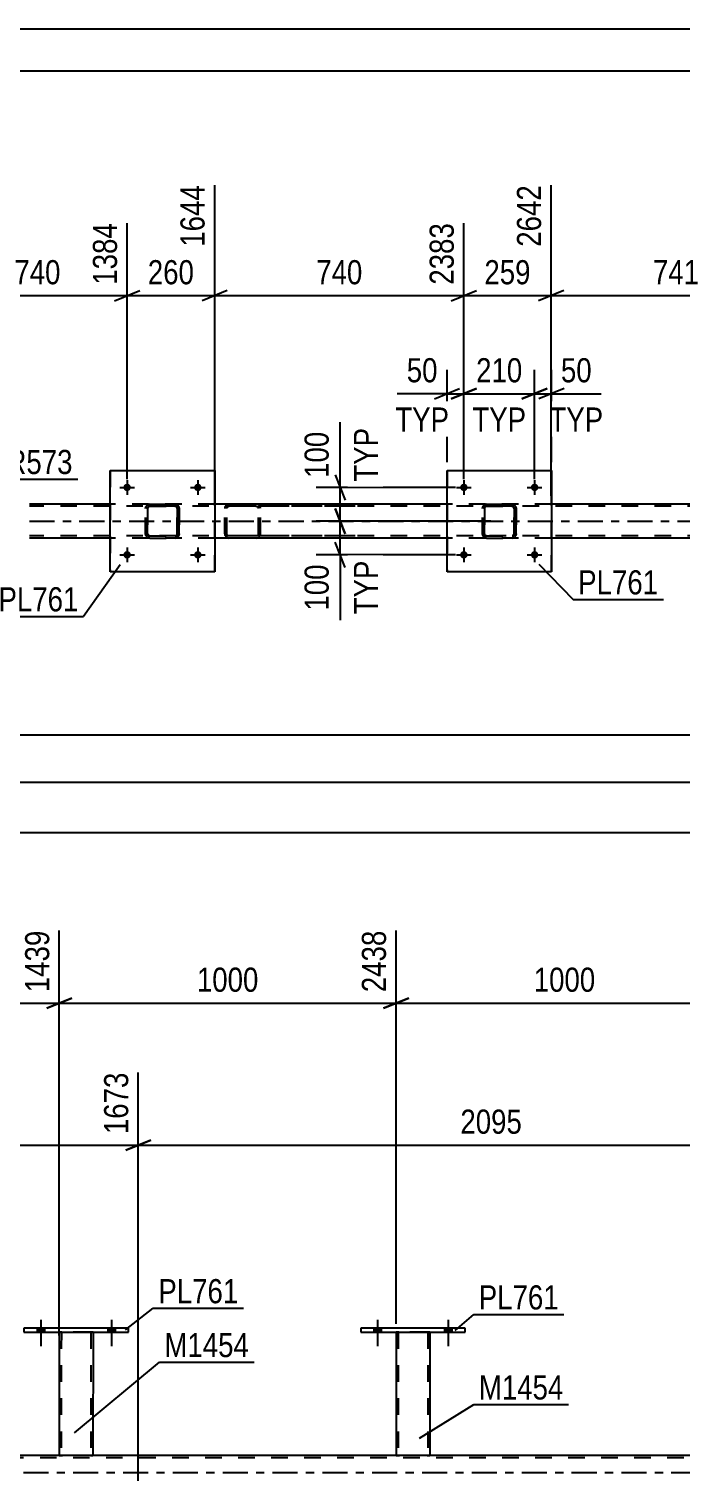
# Model space of a CAD drawing. Header units: millimetres. Extents: x 0 to 841, y 0 to 594.
# Drawn here: x 99.4 to 176.8, y 421.8 to 594 of the extents above; entities that cross this region are included whole.
import ezdxf

# ---------------------------------------------------------------- set-up
doc = ezdxf.new("R2010")
doc.units = ezdxf.units.MM
doc.linetypes.add('DXK_LINE_DOT2', pattern=[3.9198, 1.9599, -1.9599])
doc.linetypes.add('DXK_LINE_DOT3', pattern=[5.9187, 2.979, -0.9799, 0.9799, -0.9799])
doc.styles.add('Arial Narrow', font='ARIALN.TTF', dxfattribs={"height": 0.2})

# ---------------------------------------------------------------- blocks, each defined once
blk = doc.blocks.new('Unknown-122570569-1133')
at = {"color": 5, "linetype": 'Continuous'}
for p, q in [((841, 594), (0, 594)), ((836, 589), (5, 589))]:
    blk.add_line(p, q, dxfattribs=at)
blk = doc.blocks.new('Part-122570569-3961 - 3910')
at = {"color": 2, "linetype": 'Continuous'}
for p, q in [((149.06, 529.62), (149.06, 541.62)), ((149.06, 541.62), (149.06, 541.62)), ((149.06, 541.62), (161.46, 541.62)), ((161.46, 541.62), (161.46, 529.62)), ((149.06, 529.62), (149.06, 529.62)), ((161.46, 529.62), (149.06, 529.62))]:
    blk.add_line(p, q, dxfattribs=at)
at = {"color": 7, "linetype": 'DXK_LINE_DOT2'}
for p, q in [((149.06, 541.62), (149.06, 529.62)), ((149.06, 541.62), (149.06, 541.62)), ((161.46, 529.62), (161.46, 541.62)), ((149.06, 529.62), (149.06, 529.62))]:
    blk.add_line(p, q, dxfattribs=at)
blk = doc.blocks.new('Part-122570569-3962 - 3910')
at = {"color": 7, "linetype": 'DXK_LINE_DOT2'}
for p, q in [((153.56, 537.59), (153.74, 537.62)), ((153.74, 537.62), (153.56, 537.59)), ((153.74, 537.62), (156.78, 537.62)), ((153.74, 537.62), (153.74, 537.62)), ((153.74, 537.62), (156.78, 537.62)), ((156.78, 537.62), (156.78, 537.62)), ((156.78, 537.62), (156.96, 537.59)), ((156.97, 537.59), (156.78, 537.62)), ((153.26, 537.14), (153.3, 537.33)), ((153.3, 537.33), (153.26, 537.14)), ((153.26, 534.1), (153.26, 537.14)), ((153.26, 537.14), (153.26, 537.14)), ((153.26, 534.1), (153.26, 537.14)), ((153.5, 537.14), (153.52, 537.24)), ((153.52, 537.24), (153.5, 537.14)), ((153.5, 534.1), (153.5, 537.14)), ((153.5, 537.14), (153.5, 537.14)), ((153.5, 537.14), (153.5, 534.1)), ((153.52, 537.24), (153.57, 537.31)), ((153.57, 537.31), (153.52, 537.24)), ((153.57, 537.31), (153.65, 537.37)), ((153.65, 537.37), (153.57, 537.31)), ((153.65, 537.37), (153.74, 537.38)), ((153.74, 537.38), (153.65, 537.37)), ((153.74, 537.38), (156.78, 537.38)), ((153.74, 537.38), (153.74, 537.38)), ((156.78, 537.38), (153.74, 537.38)), ((156.78, 537.38), (156.78, 537.38)), ((156.78, 537.38), (156.88, 537.37)), ((156.87, 537.37), (156.78, 537.38)), ((156.87, 537.37), (156.88, 537.37)), ((156.95, 537.31), (156.87, 537.37)), ((156.88, 537.37), (156.95, 537.31)), ((156.95, 537.31), (157.01, 537.24)), ((157, 537.24), (156.95, 537.31)), ((157.02, 537.14), (157, 537.24)), ((157.01, 537.24), (157.02, 537.14)), ((157.02, 534.1), (157.02, 537.14)), ((157.02, 537.14), (157.02, 537.14)), ((157.02, 537.14), (157.02, 534.1)), ((157.22, 537.33), (157.26, 537.14)), ((157.26, 537.14), (157.23, 537.33)), ((157.26, 534.1), (157.26, 537.14)), ((157.26, 537.14), (157.26, 537.14)), ((157.26, 537.14), (157.26, 534.1)), ((153.26, 534.1), (153.26, 534.1)), ((153.3, 533.92), (153.26, 534.1)), ((153.26, 534.1), (153.3, 533.92)), ((153.5, 534.1), (153.5, 534.1)), ((153.52, 534.01), (153.5, 534.1)), ((153.5, 534.1), (153.52, 534.01)), ((153.57, 533.93), (153.52, 534.01)), ((153.52, 534.01), (153.57, 533.93)), ((157.01, 534.01), (156.95, 533.93)), ((156.95, 533.93), (157, 534.01)), ((157, 534.01), (157.02, 534.1)), ((157.02, 534.1), (157.01, 534.01)), ((157.02, 534.1), (157.02, 534.1)), ((157.26, 534.1), (157.22, 533.92)), ((157.23, 533.92), (157.26, 534.1)), ((157.26, 534.1), (157.26, 534.1)), ((153.56, 533.66), (153.56, 533.66)), ((153.74, 533.62), (153.56, 533.66)), ((153.56, 533.66), (153.74, 533.62)), ((153.65, 533.88), (153.57, 533.93)), ((153.57, 533.93), (153.65, 533.88)), ((153.74, 533.86), (153.65, 533.88)), ((153.65, 533.88), (153.74, 533.86)), ((153.74, 533.86), (156.78, 533.86)), ((153.74, 533.86), (153.74, 533.86)), ((153.74, 533.86), (156.78, 533.86)), ((153.74, 533.62), (156.78, 533.62)), ((153.74, 533.62), (153.74, 533.62)), ((153.74, 533.62), (156.78, 533.62)), ((156.88, 533.88), (156.78, 533.86)), ((156.78, 533.86), (156.87, 533.88)), ((156.78, 533.86), (156.78, 533.86)), ((156.96, 533.66), (156.78, 533.62)), ((156.78, 533.62), (156.97, 533.66)), ((156.78, 533.62), (156.78, 533.62)), ((156.87, 533.88), (156.95, 533.93)), ((156.95, 533.93), (156.88, 533.88))]:
    blk.add_line(p, q, dxfattribs=at)
at = {"color": 7, "linetype": 'DXK_LINE_DOT3'}
blk.add_line((155.27, 535.62), (155.26, 535.63), dxfattribs=at)
at = {"color": 7, "linetype": 'DXK_LINE_DOT2'}
for centre, start, end in [((153.74, 537.14), 112.5, 157.5), ((153.74, 537.14), 112.5, 157.5), ((156.78, 537.14), 22.5, 67.5), ((156.78, 537.14), 22.5, 67.5), ((153.74, 534.1), 202.5, 247.5), ((153.74, 534.1), 202.5, 247.5), ((156.78, 534.1), 292.5, 337.5), ((156.78, 534.1), 292.5, 337.5)]:
    blk.add_arc(centre, 0.48, start, end, dxfattribs=at)
blk = doc.blocks.new('Bolt-122570569-4094 - 3910')
at = {"linetype": 'Continuous'}
for points in [[(150.62, 539.62), (150.63, 539.72), (150.66, 539.8), (150.71, 539.88), (150.77, 539.95), (150.84, 540.01), (150.93, 540.04), (151.02, 540.06), (151.11, 540.06), (151.2, 540.04), (151.28, 540.01), (151.36, 539.95), (151.42, 539.88), (151.47, 539.8), (151.49, 539.72), (151.5, 539.62), (151.49, 539.53), (151.47, 539.45), (151.42, 539.37), (151.36, 539.3), (151.28, 539.24), (151.2, 539.21), (151.11, 539.19), (151.02, 539.19), (150.93, 539.21), (150.84, 539.24), (150.77, 539.3), (150.71, 539.37), (150.66, 539.45), (150.63, 539.53)], [(159.02, 539.62), (159.03, 539.72), (159.06, 539.8), (159.11, 539.88), (159.17, 539.95), (159.24, 540.01), (159.33, 540.04), (159.42, 540.06), (159.51, 540.06), (159.6, 540.04), (159.68, 540.01), (159.76, 539.95), (159.82, 539.88), (159.87, 539.8), (159.89, 539.72), (159.9, 539.62), (159.89, 539.53), (159.87, 539.45), (159.82, 539.37), (159.76, 539.3), (159.68, 539.24), (159.6, 539.21), (159.51, 539.19), (159.42, 539.19), (159.33, 539.21), (159.24, 539.24), (159.17, 539.3), (159.11, 539.37), (159.06, 539.45), (159.03, 539.53)]]:
    blk.add_hatch(color=1, dxfattribs=at).paths.add_polyline_path(points)
at = {"color": 1, "linetype": 'Continuous'}
for p, q in [((150.18, 539.62), (151.94, 539.62)), ((151.06, 540.5), (151.06, 538.74)), ((158.58, 539.62), (160.34, 539.62)), ((159.46, 540.5), (159.46, 538.74))]:
    blk.add_line(p, q, dxfattribs=at)
blk = doc.blocks.new('Bolt-122570569-4095 - 3910')
at = {"linetype": 'Continuous'}
for points in [[(150.62, 531.62), (150.63, 531.72), (150.66, 531.8), (150.71, 531.88), (150.77, 531.95), (150.84, 532.01), (150.93, 532.04), (151.02, 532.06), (151.11, 532.06), (151.2, 532.04), (151.28, 532.01), (151.36, 531.95), (151.42, 531.88), (151.47, 531.8), (151.49, 531.72), (151.5, 531.62), (151.49, 531.53), (151.47, 531.45), (151.42, 531.37), (151.36, 531.3), (151.28, 531.24), (151.2, 531.21), (151.11, 531.19), (151.02, 531.19), (150.93, 531.21), (150.84, 531.24), (150.77, 531.3), (150.71, 531.37), (150.66, 531.45), (150.63, 531.53)], [(159.02, 531.62), (159.03, 531.72), (159.06, 531.8), (159.11, 531.88), (159.17, 531.95), (159.24, 532.01), (159.33, 532.04), (159.42, 532.06), (159.51, 532.06), (159.6, 532.04), (159.68, 532.01), (159.76, 531.95), (159.82, 531.88), (159.87, 531.8), (159.89, 531.72), (159.9, 531.62), (159.89, 531.53), (159.87, 531.45), (159.82, 531.37), (159.76, 531.3), (159.68, 531.24), (159.6, 531.21), (159.51, 531.19), (159.42, 531.19), (159.33, 531.21), (159.24, 531.24), (159.17, 531.3), (159.11, 531.37), (159.06, 531.45), (159.03, 531.53)]]:
    blk.add_hatch(color=1, dxfattribs=at).paths.add_polyline_path(points)
at = {"color": 1, "linetype": 'Continuous'}
for p, q in [((151.06, 532.5), (151.06, 530.74)), ((159.46, 532.5), (159.46, 530.74)), ((150.18, 531.62), (151.94, 531.62)), ((158.58, 531.62), (160.34, 531.62))]:
    blk.add_line(p, q, dxfattribs=at)
blk = doc.blocks.new('Part-122570569-4150 - 3910')
at = {"color": 7, "linetype": 'DXK_LINE_DOT2'}
for p, q in [((123.17, 537.62), (122.97, 537.59)), ((138.15, 537.62), (123.17, 537.62)), ((126.6, 537.59), (126.4, 537.62)), ((122.69, 537.31), (122.66, 537.14)), ((122.66, 534.1), (122.66, 537.14)), ((122.69, 537.33), (122.69, 537.31)), ((122.91, 537.14), (122.93, 537.24)), ((122.91, 534.1), (122.91, 537.14)), ((122.93, 537.24), (122.99, 537.31)), ((122.99, 537.31), (123.07, 537.37)), ((123.07, 537.37), (123.17, 537.38)), ((138.15, 537.38), (123.17, 537.38)), ((126.4, 537.38), (126.5, 537.37)), ((126.5, 537.37), (126.58, 537.31)), ((126.58, 537.31), (126.64, 537.24)), ((126.64, 537.24), (126.66, 537.14)), ((126.66, 534.1), (126.66, 537.14)), ((126.88, 537.31), (126.87, 537.33)), ((126.91, 537.14), (126.88, 537.31)), ((126.91, 534.1), (126.91, 537.14)), ((122.66, 534.1), (122.69, 533.92)), ((122.93, 534.01), (122.91, 534.1)), ((122.99, 533.93), (122.93, 534.01)), ((126.64, 534.01), (126.58, 533.93)), ((126.66, 534.1), (126.64, 534.01)), ((126.87, 533.92), (126.91, 534.1)), ((122.97, 533.66), (123.17, 533.62)), ((123.07, 533.88), (122.99, 533.93)), ((123.17, 533.86), (123.07, 533.88)), ((138.15, 533.86), (123.17, 533.86)), ((138.15, 533.62), (123.17, 533.62)), ((126.5, 533.88), (126.4, 533.86)), ((126.4, 533.62), (126.6, 533.66)), ((126.58, 533.93), (126.5, 533.88))]:
    blk.add_line(p, q, dxfattribs=at)
for centre, start, end in [((123.15, 537.12), 110.7583, 155.68), ((126.42, 537.12), 24.32, 69.2417), ((123.15, 534.13), 204.32, 249.2417), ((126.42, 534.13), 290.7583, 335.68)]:
    blk.add_arc(centre, 0.496, start, end, dxfattribs=at)
blk = doc.blocks.new('Part-122570569-4181 - 3910')
at = {"color": 2, "linetype": 'Continuous'}
for p, q in [((109.07, 537.62), (99.47, 537.62)), ((149.06, 537.62), (121.47, 537.62)), ((189.07, 537.62), (161.46, 537.62)), ((109.07, 533.62), (99.47, 533.62)), ((149.06, 533.62), (121.47, 533.62)), ((189.07, 533.62), (161.46, 533.62))]:
    blk.add_line(p, q, dxfattribs=at)
at = {"color": 7, "linetype": 'DXK_LINE_DOT2'}
for p, q in [((121.47, 537.62), (109.07, 537.62)), ((161.46, 537.62), (149.06, 537.62)), ((755.8, 537.38), (99.47, 537.38)), ((755.8, 533.86), (99.47, 533.86)), ((121.47, 533.62), (109.07, 533.62)), ((161.46, 533.62), (149.06, 533.62))]:
    blk.add_line(p, q, dxfattribs=at)
at = {"color": 7, "linetype": 'DXK_LINE_DOT3'}
blk.add_line((99.47, 535.62), (755.8, 535.62), dxfattribs=at)
blk = doc.blocks.new('Part-122570569-4210 - 3910')
at = {"color": 7, "linetype": 'DXK_LINE_DOT2'}
for p, q in [((113.56, 537.59), (113.75, 537.62)), ((113.75, 537.62), (113.57, 537.59)), ((113.75, 537.62), (116.79, 537.62)), ((113.75, 537.62), (113.75, 537.62)), ((113.75, 537.62), (116.79, 537.62)), ((116.79, 537.62), (116.79, 537.62)), ((116.79, 537.62), (116.97, 537.59)), ((116.97, 537.59), (116.79, 537.62)), ((113.27, 537.14), (113.3, 537.33)), ((113.31, 537.33), (113.27, 537.14)), ((113.27, 534.1), (113.27, 537.14)), ((113.27, 537.14), (113.27, 537.14)), ((113.27, 534.1), (113.27, 537.14)), ((113.51, 537.14), (113.53, 537.24)), ((113.52, 537.24), (113.51, 537.14)), ((113.51, 534.1), (113.51, 537.14)), ((113.51, 537.14), (113.51, 537.14)), ((113.51, 537.14), (113.51, 534.1)), ((113.58, 537.31), (113.52, 537.24)), ((113.53, 537.24), (113.58, 537.31)), ((113.58, 537.31), (113.66, 537.37)), ((113.65, 537.37), (113.58, 537.31)), ((113.75, 537.38), (113.65, 537.37)), ((113.66, 537.37), (113.75, 537.38)), ((113.75, 537.38), (116.79, 537.38)), ((113.75, 537.38), (113.75, 537.38)), ((116.79, 537.38), (113.75, 537.38)), ((116.79, 537.38), (116.79, 537.38)), ((116.79, 537.38), (116.88, 537.37)), ((116.88, 537.37), (116.79, 537.38)), ((116.88, 537.37), (116.88, 537.37)), ((116.88, 537.37), (116.96, 537.31)), ((116.96, 537.31), (116.88, 537.37)), ((116.96, 537.31), (117.01, 537.24)), ((117.01, 537.24), (116.96, 537.31)), ((117.01, 537.24), (117.03, 537.14)), ((117.03, 537.14), (117.01, 537.24)), ((117.03, 534.1), (117.03, 537.14)), ((117.03, 537.14), (117.03, 537.14)), ((117.03, 537.14), (117.03, 534.1)), ((117.23, 537.33), (117.27, 537.14)), ((117.27, 537.14), (117.23, 537.33)), ((117.27, 534.1), (117.27, 537.14)), ((117.27, 537.14), (117.27, 537.14)), ((117.27, 537.14), (117.27, 534.1)), ((113.27, 534.1), (113.27, 534.1)), ((113.3, 533.92), (113.27, 534.1)), ((113.27, 534.1), (113.31, 533.92)), ((113.51, 534.1), (113.51, 534.1)), ((113.53, 534.01), (113.51, 534.1)), ((113.51, 534.1), (113.52, 534.01)), ((113.52, 534.01), (113.58, 533.93)), ((113.58, 533.93), (113.53, 534.01)), ((117.01, 534.01), (116.96, 533.93)), ((116.96, 533.93), (117.01, 534.01)), ((117.03, 534.1), (117.01, 534.01)), ((117.01, 534.01), (117.03, 534.1)), ((117.03, 534.1), (117.03, 534.1)), ((117.27, 534.1), (117.23, 533.92)), ((117.23, 533.92), (117.27, 534.1)), ((117.27, 534.1), (117.27, 534.1)), ((113.56, 533.66), (113.57, 533.66)), ((113.75, 533.62), (113.56, 533.66)), ((113.57, 533.66), (113.75, 533.62)), ((113.66, 533.88), (113.58, 533.93)), ((113.58, 533.93), (113.65, 533.88)), ((113.65, 533.88), (113.75, 533.86)), ((113.75, 533.86), (113.66, 533.88)), ((113.75, 533.86), (116.79, 533.86)), ((113.75, 533.86), (113.75, 533.86)), ((113.75, 533.86), (116.79, 533.86)), ((113.75, 533.62), (116.79, 533.62)), ((113.75, 533.62), (113.75, 533.62)), ((113.75, 533.62), (116.79, 533.62)), ((116.88, 533.88), (116.79, 533.86)), ((116.79, 533.86), (116.88, 533.88)), ((116.79, 533.86), (116.79, 533.86)), ((116.97, 533.66), (116.79, 533.62)), ((116.79, 533.62), (116.97, 533.66)), ((116.79, 533.62), (116.79, 533.62)), ((116.96, 533.93), (116.88, 533.88)), ((116.88, 533.88), (116.96, 533.93))]:
    blk.add_line(p, q, dxfattribs=at)
at = {"color": 7, "linetype": 'DXK_LINE_DOT3'}
blk.add_line((115.27, 535.62), (115.26, 535.63), dxfattribs=at)
at = {"color": 7, "linetype": 'DXK_LINE_DOT2'}
for centre, start, end in [((113.75, 537.14), 112.5, 157.5), ((113.75, 537.14), 112.5, 157.5), ((116.79, 537.14), 22.5, 67.5), ((116.79, 537.14), 22.5, 67.5), ((113.75, 534.1), 202.5, 247.5), ((113.75, 534.1), 202.5, 247.5), ((116.79, 534.1), 292.5, 337.5), ((116.79, 534.1), 292.5, 337.5)]:
    blk.add_arc(centre, 0.48, start, end, dxfattribs=at)
blk = doc.blocks.new('Part-122570569-4215 - 3910')
at = {"color": 2, "linetype": 'Continuous'}
for p, q in [((109.07, 529.62), (109.07, 541.62)), ((109.07, 541.62), (109.07, 541.62)), ((109.07, 541.62), (121.47, 541.62)), ((121.47, 541.62), (121.47, 529.62)), ((109.07, 529.62), (109.07, 529.62)), ((121.47, 529.62), (109.07, 529.62))]:
    blk.add_line(p, q, dxfattribs=at)
at = {"color": 7, "linetype": 'DXK_LINE_DOT2'}
for p, q in [((109.07, 541.62), (109.07, 529.62)), ((109.07, 541.62), (109.07, 541.62)), ((121.47, 529.62), (121.47, 541.62)), ((109.07, 529.62), (109.07, 529.62))]:
    blk.add_line(p, q, dxfattribs=at)
blk = doc.blocks.new('Bolt-122570569-4216 - 3910')
at = {"linetype": 'Continuous'}
for points in [[(110.63, 531.62), (110.64, 531.72), (110.67, 531.8), (110.71, 531.88), (110.78, 531.95), (110.85, 532.01), (110.93, 532.04), (111.02, 532.06), (111.12, 532.06), (111.21, 532.04), (111.29, 532.01), (111.37, 531.95), (111.43, 531.88), (111.47, 531.8), (111.5, 531.72), (111.51, 531.62), (111.5, 531.53), (111.47, 531.45), (111.43, 531.37), (111.37, 531.3), (111.29, 531.24), (111.21, 531.21), (111.12, 531.19), (111.02, 531.19), (110.93, 531.21), (110.85, 531.24), (110.78, 531.3), (110.71, 531.37), (110.67, 531.45), (110.64, 531.53)], [(119.03, 531.62), (119.04, 531.72), (119.07, 531.8), (119.11, 531.88), (119.18, 531.95), (119.25, 532.01), (119.33, 532.04), (119.42, 532.06), (119.52, 532.06), (119.61, 532.04), (119.69, 532.01), (119.77, 531.95), (119.83, 531.88), (119.87, 531.8), (119.9, 531.72), (119.91, 531.62), (119.9, 531.53), (119.87, 531.45), (119.83, 531.37), (119.77, 531.3), (119.69, 531.24), (119.61, 531.21), (119.52, 531.19), (119.42, 531.19), (119.33, 531.21), (119.25, 531.24), (119.18, 531.3), (119.11, 531.37), (119.07, 531.45), (119.04, 531.53)]]:
    blk.add_hatch(color=1, dxfattribs=at).paths.add_polyline_path(points)
at = {"color": 1, "linetype": 'Continuous'}
for p, q in [((111.07, 532.5), (111.07, 530.74)), ((119.47, 532.5), (119.47, 530.74)), ((110.19, 531.62), (111.95, 531.62)), ((118.59, 531.62), (120.35, 531.62))]:
    blk.add_line(p, q, dxfattribs=at)
blk = doc.blocks.new('Bolt-122570569-4217 - 3910')
at = {"linetype": 'Continuous'}
for points in [[(110.63, 539.62), (110.64, 539.72), (110.67, 539.8), (110.71, 539.88), (110.78, 539.95), (110.85, 540.01), (110.93, 540.04), (111.02, 540.06), (111.12, 540.06), (111.21, 540.04), (111.29, 540.01), (111.37, 539.95), (111.43, 539.88), (111.47, 539.8), (111.5, 539.72), (111.51, 539.62), (111.5, 539.53), (111.47, 539.45), (111.43, 539.37), (111.37, 539.3), (111.29, 539.24), (111.21, 539.21), (111.12, 539.19), (111.02, 539.19), (110.93, 539.21), (110.85, 539.24), (110.78, 539.3), (110.71, 539.37), (110.67, 539.45), (110.64, 539.53)], [(119.03, 539.62), (119.04, 539.72), (119.07, 539.8), (119.11, 539.88), (119.18, 539.95), (119.25, 540.01), (119.33, 540.04), (119.42, 540.06), (119.52, 540.06), (119.61, 540.04), (119.69, 540.01), (119.77, 539.95), (119.83, 539.88), (119.87, 539.8), (119.9, 539.72), (119.91, 539.62), (119.9, 539.53), (119.87, 539.45), (119.83, 539.37), (119.77, 539.3), (119.69, 539.24), (119.61, 539.21), (119.52, 539.19), (119.42, 539.19), (119.33, 539.21), (119.25, 539.24), (119.18, 539.3), (119.11, 539.37), (119.07, 539.45), (119.04, 539.53)]]:
    blk.add_hatch(color=1, dxfattribs=at).paths.add_polyline_path(points)
at = {"color": 1, "linetype": 'Continuous'}
for p, q in [((110.19, 539.62), (111.95, 539.62)), ((111.07, 540.5), (111.07, 538.74)), ((118.59, 539.62), (120.35, 539.62)), ((119.47, 540.5), (119.47, 538.74))]:
    blk.add_line(p, q, dxfattribs=at)
blk = doc.blocks.new('Part-122570569-5201 - 5143')
at = {"color": 7, "linetype": 'DXK_LINE_DOT2'}
for p, q in [((745.55, 424.52), (45.48, 424.52)), ((107.01, 424.76), (103.01, 424.76)), ((147.01, 424.76), (143.01, 424.76))]:
    blk.add_line(p, q, dxfattribs=at)
at = {"color": 2, "linetype": 'Continuous'}
for p, q in [((103.01, 424.76), (67.01, 424.76)), ((143.01, 424.76), (107.01, 424.76)), ((183.01, 424.76), (147.01, 424.76))]:
    blk.add_line(p, q, dxfattribs=at)
at = {"color": 7, "linetype": 'DXK_LINE_DOT3'}
blk.add_line((45.48, 422.76), (745.55, 422.76), dxfattribs=at)
blk = doc.blocks.new('Bolt-122570569-5378 - 5143')
at = {"linetype": 'Continuous'}
for points in [[(140.37, 439.4), (141.25, 439.4), (141.25, 439.88), (140.37, 439.88)], [(148.77, 439.39), (149.65, 439.39), (149.65, 439.87), (148.77, 439.87)]]:
    blk.add_hatch(color=1, dxfattribs=at).paths.add_polyline_path(points)
at = {"color": 1, "linetype": 'Continuous'}
for p, q in [((140.37, 439.88), (140.37, 439.4)), ((140.81, 440.88), (140.81, 437.76)), ((141.25, 439.88), (141.25, 439.4)), ((148.77, 439.87), (148.77, 439.39)), ((149.21, 440.87), (149.21, 437.75)), ((149.65, 439.87), (149.65, 439.39))]:
    blk.add_line(p, q, dxfattribs=at)
blk = doc.blocks.new('Part-122570569-5507 - 5143')
at = {"color": 2, "linetype": 'Continuous'}
for p, q in [((138.81, 439.88), (138.81, 439.4)), ((151.21, 439.87), (138.81, 439.88)), ((138.81, 439.4), (151.21, 439.39)), ((151.21, 439.39), (151.21, 439.87))]:
    blk.add_line(p, q, dxfattribs=at)
blk = doc.blocks.new('Bolt-122570569-5635 - 5143')
at = {"linetype": 'Continuous'}
for points in [[(140.37, 439.4), (141.25, 439.4), (141.25, 439.88), (140.37, 439.88)], [(148.77, 439.39), (149.65, 439.39), (149.65, 439.87), (148.77, 439.87)]]:
    blk.add_hatch(color=1, dxfattribs=at).paths.add_polyline_path(points)
at = {"color": 1, "linetype": 'Continuous'}
for p, q in [((140.37, 439.88), (140.37, 439.4)), ((140.81, 440.88), (140.81, 437.76)), ((141.25, 439.88), (141.25, 439.4)), ((148.77, 439.87), (148.77, 439.39)), ((149.21, 440.87), (149.21, 437.75)), ((149.65, 439.87), (149.65, 439.39))]:
    blk.add_line(p, q, dxfattribs=at)
blk = doc.blocks.new('Bolt-122570569-5667 - 5143')
at = {"linetype": 'Continuous'}
for points in [[(100.38, 439.4), (101.26, 439.4), (101.26, 439.88), (100.38, 439.88)], [(108.78, 439.39), (109.66, 439.39), (109.66, 439.87), (108.78, 439.87)]]:
    blk.add_hatch(color=1, dxfattribs=at).paths.add_polyline_path(points)
at = {"color": 1, "linetype": 'Continuous'}
for p, q in [((100.38, 439.88), (100.38, 439.4)), ((100.82, 440.88), (100.82, 437.76)), ((101.26, 439.88), (101.26, 439.4)), ((108.78, 439.87), (108.78, 439.39)), ((109.22, 440.87), (109.22, 437.75)), ((109.66, 439.87), (109.66, 439.39))]:
    blk.add_line(p, q, dxfattribs=at)
blk = doc.blocks.new('Part-122570569-5641 - 5143')
at = {"color": 2, "linetype": 'Continuous'}
for p, q in [((143.01, 439.4), (143.01, 424.76)), ((147.01, 439.4), (147.01, 424.76)), ((143.04, 424.76), (143.01, 424.76)), ((143.15, 424.76), (143.04, 424.76)), ((143.3, 424.76), (143.15, 424.76)), ((146.71, 424.76), (143.3, 424.76)), ((146.87, 424.76), (146.71, 424.76)), ((146.97, 424.76), (146.87, 424.76)), ((147.01, 424.76), (146.97, 424.76))]:
    blk.add_line(p, q, dxfattribs=at)
at = {"color": 7, "linetype": 'DXK_LINE_DOT2'}
for p, q in [((143.01, 439.4), (143.01, 439.4)), ((143.01, 439.4), (143.01, 439.4)), ((143.01, 439.4), (143.01, 439.4)), ((143.05, 439.4), (143.01, 439.4)), ((143.01, 439.4), (143.05, 439.4)), ((143.15, 439.4), (143.05, 439.4)), ((143.05, 439.4), (143.15, 439.4)), ((143.31, 439.4), (143.15, 439.4)), ((143.15, 439.4), (143.31, 439.4)), ((143.25, 439.4), (143.25, 439.4)), ((143.25, 439.4), (143.25, 424.76)), ((143.27, 439.4), (143.25, 439.4)), ((143.25, 439.4), (143.27, 439.4)), ((143.32, 439.4), (143.27, 439.4)), ((143.27, 439.4), (143.32, 439.4)), ((146.72, 439.4), (143.31, 439.4)), ((146.72, 439.4), (143.31, 439.4)), ((146.62, 439.4), (143.32, 439.4)), ((143.32, 439.4), (143.4, 439.4)), ((146.7, 439.4), (143.4, 439.4)), ((146.7, 439.4), (146.62, 439.4)), ((146.75, 439.4), (146.7, 439.4)), ((146.7, 439.4), (146.75, 439.4)), ((146.72, 439.4), (146.87, 439.4)), ((146.87, 439.4), (146.72, 439.4)), ((146.77, 439.4), (146.75, 439.4)), ((146.75, 439.4), (146.77, 439.4)), ((146.77, 439.4), (146.77, 439.4)), ((146.77, 439.4), (146.77, 424.76)), ((146.87, 439.4), (146.98, 439.4)), ((146.98, 439.4), (146.87, 439.4)), ((146.98, 439.4), (147.01, 439.4)), ((147.01, 439.4), (146.98, 439.4)), ((147.01, 439.4), (147.01, 439.4)), ((147.01, 439.4), (147.01, 439.4)), ((147.01, 439.4), (147.01, 439.4)), ((143.01, 424.76), (143.04, 424.76)), ((143.04, 424.76), (143.15, 424.76)), ((143.15, 424.76), (143.3, 424.76)), ((143.27, 424.76), (143.25, 424.76)), ((143.25, 424.76), (143.27, 424.76)), ((143.32, 424.76), (143.27, 424.76)), ((143.27, 424.76), (143.32, 424.76)), ((146.71, 424.76), (143.3, 424.76)), ((146.62, 424.76), (143.32, 424.76)), ((143.32, 424.76), (143.4, 424.76)), ((146.75, 424.76), (143.4, 424.76)), ((146.7, 424.76), (146.62, 424.76)), ((146.75, 424.76), (146.7, 424.76)), ((146.71, 424.76), (146.87, 424.76)), ((146.77, 424.76), (146.75, 424.76)), ((146.75, 424.76), (146.77, 424.76)), ((146.87, 424.76), (146.97, 424.76)), ((146.97, 424.76), (147.01, 424.76))]:
    blk.add_line(p, q, dxfattribs=at)
blk = doc.blocks.new('Part-122570569-5661 - 5143')
at = {"color": 2, "linetype": 'Continuous'}
for p, q in [((103.02, 439.4), (103.01, 424.76)), ((107.02, 439.4), (107.01, 424.76)), ((103.05, 424.76), (103.01, 424.76)), ((103.15, 424.76), (103.05, 424.76)), ((103.31, 424.76), (103.15, 424.76)), ((106.72, 424.76), (103.31, 424.76)), ((106.87, 424.76), (106.72, 424.76)), ((106.98, 424.76), (106.87, 424.76)), ((107.01, 424.76), (106.98, 424.76))]:
    blk.add_line(p, q, dxfattribs=at)
at = {"color": 7, "linetype": 'DXK_LINE_DOT2'}
for p, q in [((103.02, 439.4), (103.02, 439.4)), ((103.02, 439.4), (103.02, 439.4)), ((103.02, 439.4), (103.02, 439.4)), ((103.05, 439.4), (103.02, 439.4)), ((103.02, 439.4), (103.05, 439.4)), ((103.16, 439.4), (103.05, 439.4)), ((103.05, 439.4), (103.16, 439.4)), ((103.31, 439.4), (103.16, 439.4)), ((103.16, 439.4), (103.31, 439.4)), ((103.26, 439.4), (103.25, 424.76)), ((103.26, 439.4), (103.26, 439.4)), ((103.28, 439.4), (103.26, 439.4)), ((103.26, 439.4), (103.28, 439.4)), ((103.33, 439.4), (103.28, 439.4)), ((103.28, 439.4), (103.33, 439.4)), ((106.72, 439.4), (103.31, 439.4)), ((106.72, 439.4), (103.31, 439.4)), ((106.63, 439.4), (103.33, 439.4)), ((103.33, 439.4), (103.41, 439.4)), ((106.71, 439.4), (103.41, 439.4)), ((106.71, 439.4), (106.63, 439.4)), ((106.76, 439.4), (106.71, 439.4)), ((106.71, 439.4), (106.76, 439.4)), ((106.72, 439.4), (106.88, 439.4)), ((106.88, 439.4), (106.72, 439.4)), ((106.78, 439.4), (106.76, 439.4)), ((106.76, 439.4), (106.78, 439.4)), ((106.78, 439.4), (106.77, 424.76)), ((106.78, 439.4), (106.78, 439.4)), ((106.88, 439.4), (106.98, 439.4)), ((106.98, 439.4), (106.88, 439.4)), ((106.98, 439.4), (107.02, 439.4)), ((107.02, 439.4), (106.98, 439.4)), ((107.02, 439.4), (107.02, 439.4)), ((107.02, 439.4), (107.02, 439.4)), ((107.02, 439.4), (107.02, 439.4)), ((103.01, 424.76), (103.05, 424.76)), ((103.05, 424.76), (103.15, 424.76)), ((103.15, 424.76), (103.31, 424.76)), ((103.27, 424.76), (103.25, 424.76)), ((103.25, 424.76), (103.27, 424.76)), ((103.32, 424.76), (103.27, 424.76)), ((103.27, 424.76), (103.32, 424.76)), ((106.72, 424.76), (103.31, 424.76)), ((106.63, 424.76), (103.32, 424.76)), ((103.32, 424.76), (103.4, 424.76)), ((106.76, 424.76), (103.4, 424.76)), ((106.7, 424.76), (106.63, 424.76)), ((106.76, 424.76), (106.7, 424.76)), ((106.72, 424.76), (106.87, 424.76)), ((106.77, 424.76), (106.76, 424.76)), ((106.76, 424.76), (106.77, 424.76)), ((106.87, 424.76), (106.98, 424.76)), ((106.98, 424.76), (107.01, 424.76))]:
    blk.add_line(p, q, dxfattribs=at)
blk = doc.blocks.new('Part-122570569-5666 - 5143')
at = {"color": 2, "linetype": 'Continuous'}
for p, q in [((98.82, 439.88), (98.82, 439.4)), ((111.22, 439.87), (98.82, 439.88)), ((98.82, 439.4), (111.22, 439.39)), ((111.22, 439.39), (111.22, 439.87))]:
    blk.add_line(p, q, dxfattribs=at)
blk = doc.blocks.new('Bolt-122570569-5668 - 5143')
at = {"linetype": 'Continuous'}
for points in [[(100.38, 439.4), (101.26, 439.4), (101.26, 439.88), (100.38, 439.88)], [(108.78, 439.39), (109.66, 439.39), (109.66, 439.87), (108.78, 439.87)]]:
    blk.add_hatch(color=1, dxfattribs=at).paths.add_polyline_path(points)
at = {"color": 1, "linetype": 'Continuous'}
for p, q in [((100.38, 439.88), (100.38, 439.4)), ((100.82, 440.88), (100.82, 437.76)), ((101.26, 439.88), (101.26, 439.4)), ((108.78, 439.87), (108.78, 439.39)), ((109.22, 440.87), (109.22, 437.75)), ((109.66, 439.87), (109.66, 439.39))]:
    blk.add_line(p, q, dxfattribs=at)
blk = doc.blocks.new('StraightDimension-122570569-16867 - 3910')
at = {"color": 7, "linetype": 'Continuous'}
for p, q in [((121.47, 538.62), (121.47, 575.49)), ((151.06, 540.62), (151.06, 570.99)), ((122.97, 562.97), (119.97, 561.77)), ((121.47, 562.37), (151.06, 562.37)), ((149.56, 561.77), (152.56, 562.97))]:
    blk.add_line(p, q, dxfattribs=at)
at = {"color": 0, "linetype": 'Continuous'}
blk.add_wipeout([(150.46, 571.59), (146.26, 571.59), (146.26, 563.07), (150.46, 563.07)], dxfattribs=at)
at = {"color": 0}
blk.add_wipeout([(139.61, 563.12), (139.61, 567.32), (132.93, 567.32), (132.93, 563.12)], dxfattribs=at)
at = {"color": 3, "linetype": 'Continuous', "style": 'Arial Narrow'}
blk.add_text('2383', height=2.863, rotation=90.0002, dxfattribs=at).set_placement((149.86, 563.67))
at = {"color": 3, "style": 'Arial Narrow'}
blk.add_text('740', height=2.863, dxfattribs=at).set_placement((133.53, 563.72))
blk = doc.blocks.new('StraightDimension-122570569-4511 - 3910')
at = {"color": 7, "linetype": 'Continuous'}
for p, q in [((135.76, 541.12), (136.96, 538.12)), ((150.06, 539.62), (133.51, 539.62)), ((136.36, 535.62), (136.36, 539.62)), ((136.96, 534.12), (135.76, 537.12)), ((154.26, 535.62), (133.51, 535.62))]:
    blk.add_line(p, q, dxfattribs=at)
at = {"color": 0}
blk.add_wipeout([(135.61, 546.83), (131.41, 546.83), (131.41, 540.15), (135.61, 540.15)], dxfattribs=at)
at = {"color": 0, "linetype": 'Continuous'}
blk.add_wipeout([(141.46, 547.29), (137.26, 547.29), (137.26, 539.7), (141.46, 539.7)], dxfattribs=at)
at = {"color": 7, "linetype": 'Continuous'}
blk.add_line((136.36, 539.62), (136.36, 547.36), dxfattribs=at)
blk.add_line((136.36, 539.62), (136.36, 547.36), dxfattribs=at)
at = {"color": 3, "style": 'Arial Narrow'}
blk.add_text('100', height=2.863, rotation=90.0002, dxfattribs=at).set_placement((135.01, 540.75))
at = {"color": 3, "linetype": 'Continuous', "style": 'Arial Narrow'}
blk.add_text('TYP', height=2.863, rotation=90.0002, dxfattribs=at).set_placement((140.86, 540.3))
blk = doc.blocks.new('StraightDimension-122570569-16865 - 3910')
at = {"color": 7, "linetype": 'Continuous'}
for p, q in [((161.43, 538.62), (161.43, 575.49)), ((191.07, 540.62), (191.07, 570.99)), ((162.93, 562.97), (159.93, 561.77)), ((161.43, 562.37), (191.07, 562.37)), ((189.57, 561.77), (192.57, 562.97))]:
    blk.add_line(p, q, dxfattribs=at)
at = {"color": 0, "linetype": 'Continuous'}
blk.add_wipeout([(190.47, 571.59), (186.27, 571.59), (186.27, 563.07), (190.47, 563.07)], dxfattribs=at)
at = {"color": 0}
blk.add_wipeout([(179.59, 563.12), (179.59, 567.32), (172.91, 567.32), (172.91, 563.12)], dxfattribs=at)
at = {"color": 3, "linetype": 'Continuous', "style": 'Arial Narrow'}
blk.add_text('3383', height=2.863, rotation=90.0002, dxfattribs=at).set_placement((189.87, 563.67))
at = {"color": 3, "style": 'Arial Narrow'}
blk.add_text('741', height=2.863, dxfattribs=at).set_placement((173.51, 563.72))
blk = doc.blocks.new('StraightDimension-122570569-4496 - 3910')
at = {"color": 7, "linetype": 'Continuous'}
for p, q in [((135.76, 537.12), (136.96, 534.12)), ((154.26, 535.62), (133.51, 535.62)), ((136.36, 531.62), (136.36, 535.62)), ((136.96, 530.12), (135.76, 533.12)), ((150.06, 531.62), (133.51, 531.62))]:
    blk.add_line(p, q, dxfattribs=at)
at = {"color": 0}
blk.add_wipeout([(135.61, 531.1), (131.41, 531.1), (131.41, 524.41), (135.61, 524.41)], dxfattribs=at)
at = {"color": 0, "linetype": 'Continuous'}
blk.add_wipeout([(141.46, 531.55), (137.26, 531.55), (137.26, 523.96), (141.46, 523.96)], dxfattribs=at)
at = {"color": 7, "linetype": 'Continuous'}
blk.add_line((136.36, 531.62), (136.36, 523.89), dxfattribs=at)
blk.add_line((136.36, 531.62), (136.36, 523.89), dxfattribs=at)
at = {"color": 3, "linetype": 'Continuous', "style": 'Arial Narrow'}
blk.add_text('TYP', height=2.863, rotation=90.0002, dxfattribs=at).set_placement((140.86, 524.56))
at = {"color": 3, "style": 'Arial Narrow'}
blk.add_text('100', height=2.863, rotation=90.0002, dxfattribs=at).set_placement((135.01, 525.01))
blk = doc.blocks.new('StraightDimension-122570569-4527 - 3910')
at = {"color": 7, "linetype": 'Continuous'}
for p, q in [((149.06, 542.62), (149.06, 553.59)), ((151.06, 540.62), (151.06, 553.59)), ((147.56, 550.14), (150.56, 551.34)), ((152.56, 551.34), (149.56, 550.14)), ((149.06, 550.74), (151.06, 550.74))]:
    blk.add_line(p, q, dxfattribs=at)
at = {"color": 0}
blk.add_wipeout([(148.54, 551.49), (148.54, 555.69), (143.68, 555.69), (143.68, 551.49)], dxfattribs=at)
at = {"color": 0, "linetype": 'Continuous'}
blk.add_wipeout([(149.91, 545.64), (149.91, 549.84), (142.32, 549.84), (142.32, 545.64)], dxfattribs=at)
at = {"color": 7, "linetype": 'Continuous'}
blk.add_line((149.06, 550.74), (143.16, 550.74), dxfattribs=at)
blk.add_line((149.06, 550.74), (143.16, 550.74), dxfattribs=at)
at = {"color": 3, "style": 'Arial Narrow'}
blk.add_text('50', height=2.863, dxfattribs=at).set_placement((144.28, 552.09))
at = {"color": 3, "linetype": 'Continuous', "style": 'Arial Narrow'}
blk.add_text('TYP', height=2.863, dxfattribs=at).set_placement((142.92, 546.24))
blk = doc.blocks.new('StraightDimension-122570569-4540 - 3910')
at = {"color": 7, "linetype": 'Continuous'}
for p, q in [((151.06, 540.62), (151.06, 553.59)), ((159.46, 540.62), (159.46, 553.59)), ((149.56, 550.14), (152.56, 551.34)), ((160.96, 551.34), (157.96, 550.14)), ((151.06, 550.74), (159.46, 550.74))]:
    blk.add_line(p, q, dxfattribs=at)
at = {"color": 0}
blk.add_wipeout([(158.61, 551.49), (158.61, 555.69), (151.92, 555.69), (151.92, 551.49)], dxfattribs=at)
at = {"color": 0, "linetype": 'Continuous'}
blk.add_wipeout([(159.06, 545.64), (159.06, 549.84), (151.47, 549.84), (151.47, 545.64)], dxfattribs=at)
at = {"color": 3, "style": 'Arial Narrow'}
blk.add_text('210', height=2.863, dxfattribs=at).set_placement((152.52, 552.09))
at = {"color": 3, "linetype": 'Continuous', "style": 'Arial Narrow'}
blk.add_text('TYP', height=2.863, dxfattribs=at).set_placement((152.07, 546.24))
blk = doc.blocks.new('StraightDimension-122570569-4556 - 3910')
at = {"color": 7, "linetype": 'Continuous'}
for p, q in [((159.46, 540.62), (159.46, 553.59)), ((161.46, 542.62), (161.46, 553.59)), ((157.96, 550.14), (160.96, 551.34)), ((162.96, 551.34), (159.96, 550.14)), ((159.46, 550.74), (161.46, 550.74))]:
    blk.add_line(p, q, dxfattribs=at)
at = {"color": 0}
blk.add_wipeout([(166.85, 551.49), (166.85, 555.69), (161.99, 555.69), (161.99, 551.49)], dxfattribs=at)
at = {"color": 0, "linetype": 'Continuous'}
blk.add_wipeout([(168.21, 545.64), (168.21, 549.84), (160.62, 549.84), (160.62, 545.64)], dxfattribs=at)
at = {"color": 7, "linetype": 'Continuous'}
blk.add_line((161.46, 550.74), (167.37, 550.74), dxfattribs=at)
blk.add_line((161.46, 550.74), (167.37, 550.74), dxfattribs=at)
at = {"color": 3, "style": 'Arial Narrow'}
blk.add_text('50', height=2.863, dxfattribs=at).set_placement((162.59, 552.09))
at = {"color": 3, "linetype": 'Continuous', "style": 'Arial Narrow'}
blk.add_text('TYP', height=2.863, dxfattribs=at).set_placement((161.22, 546.24))
blk = doc.blocks.new('StraightDimension-122570569-4570 - 3910')
at = {"color": 7, "linetype": 'Continuous'}
blk.add_line((63.4, 498.68), (756.44, 498.68), dxfattribs=at)
blk = doc.blocks.new('StraightDimension-122570569-16869 - 3910')
at = {"color": 7, "linetype": 'Continuous'}
for p, q in [((89.76, 538.62), (89.76, 573.66)), ((111.07, 540.62), (111.07, 570.99)), ((91.26, 562.97), (88.26, 561.77)), ((89.76, 562.37), (111.07, 562.37)), ((109.57, 561.77), (112.57, 562.97))]:
    blk.add_line(p, q, dxfattribs=at)
at = {"color": 0, "linetype": 'Continuous'}
blk.add_wipeout([(110.47, 571.59), (106.27, 571.59), (106.27, 563.07), (110.47, 563.07)], dxfattribs=at)
at = {"color": 0}
blk.add_wipeout([(103.76, 563.12), (103.76, 567.32), (97.08, 567.32), (97.08, 563.12)], dxfattribs=at)
at = {"color": 3, "linetype": 'Continuous', "style": 'Arial Narrow'}
blk.add_text('1384', height=2.863, rotation=90.0002, dxfattribs=at).set_placement((109.87, 563.67))
at = {"color": 3, "style": 'Arial Narrow'}
blk.add_text('740', height=2.863, dxfattribs=at).set_placement((97.68, 563.72))
blk = doc.blocks.new('StraightDimension-122570569-9628 - 3910')
at = {"color": 7, "linetype": 'Continuous'}
blk.add_line((64.04, 504.67), (755.8, 504.67), dxfattribs=at)
blk = doc.blocks.new('StraightDimension-122570569-16866 - 3910')
at = {"color": 7, "linetype": 'Continuous'}
for p, q in [((161.43, 538.62), (161.43, 575.49)), ((151.06, 540.62), (151.06, 570.99)), ((149.56, 561.77), (152.56, 562.97)), ((151.06, 562.37), (161.43, 562.37)), ((162.93, 562.97), (159.93, 561.77))]:
    blk.add_line(p, q, dxfattribs=at)
at = {"color": 0}
blk.add_wipeout([(159.59, 563.12), (159.59, 567.32), (152.9, 567.32), (152.9, 563.12)], dxfattribs=at)
at = {"color": 3, "style": 'Arial Narrow'}
blk.add_text('259', height=2.863, dxfattribs=at).set_placement((153.5, 563.72))
at = {"color": 0, "linetype": 'Continuous'}
blk.add_wipeout([(160.83, 576.09), (156.63, 576.09), (156.63, 567.57), (160.83, 567.57)], dxfattribs=at)
at = {"color": 3, "linetype": 'Continuous', "style": 'Arial Narrow'}
blk.add_text('2642', height=2.863, rotation=90.0002, dxfattribs=at).set_placement((160.23, 568.17))
blk = doc.blocks.new('StraightDimension-122570569-16868 - 3910')
at = {"color": 7, "linetype": 'Continuous'}
for p, q in [((121.47, 538.62), (121.47, 575.49)), ((111.07, 540.62), (111.07, 570.99)), ((109.57, 561.77), (112.57, 562.97)), ((111.07, 562.37), (121.47, 562.37)), ((122.97, 562.97), (119.97, 561.77))]:
    blk.add_line(p, q, dxfattribs=at)
at = {"color": 0}
blk.add_wipeout([(119.61, 563.12), (119.61, 567.32), (112.93, 567.32), (112.93, 563.12)], dxfattribs=at)
at = {"color": 3, "style": 'Arial Narrow'}
blk.add_text('260', height=2.863, dxfattribs=at).set_placement((113.53, 563.72))
at = {"color": 0, "linetype": 'Continuous'}
blk.add_wipeout([(120.87, 576.09), (116.67, 576.09), (116.67, 567.57), (120.87, 567.57)], dxfattribs=at)
at = {"color": 3, "linetype": 'Continuous', "style": 'Arial Narrow'}
blk.add_text('1644', height=2.863, rotation=90.0002, dxfattribs=at).set_placement((120.27, 568.17))
blk = doc.blocks.new('StraightDimension-122570569-17254 - 3910')
at = {"color": 7, "linetype": 'Continuous'}
blk.add_line((64.04, 510.28), (635.73, 510.28), dxfattribs=at)
blk = doc.blocks.new('StraightDimension-122570569-17860 - 5143')
at = {"color": 7, "linetype": 'Continuous'}
for p, q in [((103.02, 439), (103.02, 487.05)), ((63.01, 440.4), (63.01, 485.22)), ((64.51, 479.04), (61.51, 477.84)), ((101.52, 477.84), (104.52, 479.04)), ((63.01, 478.44), (103.02, 478.44))]:
    blk.add_line(p, q, dxfattribs=at)
at = {"color": 0, "linetype": 'Continuous'}
blk.add_wipeout([(102.42, 487.65), (98.22, 487.65), (98.22, 479.14), (102.42, 479.14)], dxfattribs=at)
at = {"color": 0}
blk.add_wipeout([(87.27, 479.19), (87.27, 483.39), (78.76, 483.39), (78.76, 479.19)], dxfattribs=at)
at = {"color": 3, "linetype": 'Continuous', "style": 'Arial Narrow'}
blk.add_text('1439', height=2.863, rotation=90.0002, dxfattribs=at).set_placement((101.82, 479.74))
at = {"color": 3, "style": 'Arial Narrow'}
blk.add_text('1000', height=2.863, dxfattribs=at).set_placement((79.36, 479.79))
blk = doc.blocks.new('StraightDimension-122570569-6590 - 5143')
at = {"color": 7, "linetype": 'Continuous'}
for p, q in [((112.4, 421.76), (112.4, 470.21)), ((196.22, 421.76), (196.22, 470.21)), ((113.9, 462.2), (110.9, 461)), ((194.72, 461), (197.72, 462.2)), ((112.4, 461.6), (196.22, 461.6))]:
    blk.add_line(p, q, dxfattribs=at)
at = {"color": 0, "linetype": 'Continuous'}
blk.add_wipeout([(195.62, 470.81), (191.42, 470.81), (191.42, 462.3), (195.62, 462.3)], dxfattribs=at)
at = {"color": 0}
blk.add_wipeout([(158.57, 462.35), (158.57, 466.55), (150.05, 466.55), (150.05, 462.35)], dxfattribs=at)
at = {"color": 3, "linetype": 'Continuous', "style": 'Arial Narrow'}
blk.add_text('3769', height=2.863, rotation=90.0002, dxfattribs=at).set_placement((195.02, 462.9))
at = {"color": 3, "style": 'Arial Narrow'}
blk.add_text('2095', height=2.863, dxfattribs=at).set_placement((150.65, 462.95))
blk = doc.blocks.new('StraightDimension-122570569-6603 - 5143')
at = {"color": 7, "linetype": 'Continuous'}
for p, q in [((112.4, 421.76), (112.4, 470.21)), ((45.48, 425.76), (45.48, 464.72)), ((46.98, 462.2), (43.98, 461)), ((110.9, 461), (113.9, 462.2)), ((45.48, 461.6), (112.4, 461.6))]:
    blk.add_line(p, q, dxfattribs=at)
at = {"color": 0, "linetype": 'Continuous'}
for points in [[(111.8, 470.81), (107.6, 470.81), (107.6, 462.3), (111.8, 462.3)], [(44.88, 465.32), (40.68, 465.32), (40.68, 462.3), (44.88, 462.3)]]:
    blk.add_wipeout(points, dxfattribs=at)
at = {"color": 0}
blk.add_wipeout([(83.2, 462.35), (83.2, 466.55), (74.68, 466.55), (74.68, 462.35)], dxfattribs=at)
at = {"color": 3, "linetype": 'Continuous', "style": 'Arial Narrow'}
for s, height, p in [('1673', 2.863, (111.2, 462.9)), ('0', 2.86, (44.28, 462.9))]:
    blk.add_text(s, height=height, rotation=90.0002, dxfattribs=at).set_placement(p)
at = {"color": 3, "style": 'Arial Narrow'}
blk.add_text('1673', height=2.863, dxfattribs=at).set_placement((75.28, 462.95))
blk = doc.blocks.new('StraightDimension-122570569-17858 - 5143')
at = {"color": 7, "linetype": 'Continuous'}
for p, q in [((143.01, 440.4), (143.01, 487.05)), ((183.02, 440.4), (183.02, 487.05)), ((144.51, 479.04), (141.51, 477.84)), ((181.52, 477.84), (184.52, 479.04)), ((143.01, 478.44), (183.02, 478.44))]:
    blk.add_line(p, q, dxfattribs=at)
at = {"color": 0, "linetype": 'Continuous'}
blk.add_wipeout([(182.42, 487.65), (178.22, 487.65), (178.22, 479.14), (182.42, 479.14)], dxfattribs=at)
at = {"color": 0}
blk.add_wipeout([(167.27, 479.19), (167.27, 483.39), (158.76, 483.39), (158.76, 479.19)], dxfattribs=at)
at = {"color": 3, "linetype": 'Continuous', "style": 'Arial Narrow'}
blk.add_text('3438', height=2.863, rotation=90.0002, dxfattribs=at).set_placement((181.82, 479.74))
at = {"color": 3, "style": 'Arial Narrow'}
blk.add_text('1000', height=2.863, dxfattribs=at).set_placement((159.36, 479.79))
blk = doc.blocks.new('StraightDimension-122570569-17859 - 5143')
at = {"color": 7, "linetype": 'Continuous'}
for p, q in [((103.02, 439), (103.02, 487.05)), ((143.01, 440.4), (143.01, 487.05)), ((104.52, 479.04), (101.52, 477.84)), ((141.51, 477.84), (144.51, 479.04)), ((103.02, 478.44), (143.01, 478.44))]:
    blk.add_line(p, q, dxfattribs=at)
at = {"color": 0, "linetype": 'Continuous'}
blk.add_wipeout([(142.41, 487.65), (138.21, 487.65), (138.21, 479.14), (142.41, 479.14)], dxfattribs=at)
at = {"color": 0}
blk.add_wipeout([(127.27, 479.19), (127.27, 483.39), (118.76, 483.39), (118.76, 479.19)], dxfattribs=at)
at = {"color": 3, "linetype": 'Continuous', "style": 'Arial Narrow'}
blk.add_text('2438', height=2.863, rotation=90.0002, dxfattribs=at).set_placement((141.81, 479.74))
at = {"color": 3, "style": 'Arial Narrow'}
blk.add_text('1000', height=2.863, dxfattribs=at).set_placement((119.36, 479.79))
blk = doc.blocks.new('Mark-122570569-3957 - 3910')
at = {"color": 0}
blk.add_wipeout([(174.15, 526.93), (174.15, 529.93), (164.64, 529.93), (164.64, 526.93)], dxfattribs=at)
blk.add_wipeout([(174.15, 526.93), (174.15, 529.93), (164.64, 529.93), (164.64, 526.93)], dxfattribs=at)
at = {"color": 30, "linetype": 'Continuous'}
for p, q in [((159.97, 530.52), (164.04, 526.33)), ((164.04, 526.33), (174.75, 526.33))]:
    blk.add_line(p, q, dxfattribs=at)
at = {"color": 3, "style": 'Arial Narrow'}
blk.add_text('PL761', height=2.863, dxfattribs=at).set_placement((164.64, 526.93))
blk = doc.blocks.new('Mark-122570569-4177 - 3910')
at = {"color": 0}
blk.add_wipeout([(104.6, 541.21), (104.6, 544.21), (94.74, 544.21), (94.74, 541.21)], dxfattribs=at)
blk.add_wipeout([(104.6, 541.21), (104.6, 544.21), (94.74, 544.21), (94.74, 541.21)], dxfattribs=at)
at = {"color": 30, "linetype": 'Continuous'}
for p, q in [((92.61, 536.63), (94.14, 540.61)), ((94.14, 540.61), (105.2, 540.61))]:
    blk.add_line(p, q, dxfattribs=at)
at = {"color": 3, "style": 'Arial Narrow'}
blk.add_text('TR573', height=2.863, dxfattribs=at).set_placement((94.74, 541.21))
blk = doc.blocks.new('Mark-122570569-4211 - 3910')
at = {"color": 0}
blk.add_wipeout([(105.31, 524.92), (105.31, 527.92), (95.8, 527.92), (95.8, 524.92)], dxfattribs=at)
blk.add_wipeout([(105.31, 524.92), (105.31, 527.92), (95.8, 527.92), (95.8, 524.92)], dxfattribs=at)
at = {"color": 30, "linetype": 'Continuous'}
for p in [(110.26, 530.43), (95.2, 524.32)]:
    blk.add_line(p, (105.91, 524.32), dxfattribs=at)
at = {"color": 3, "style": 'Arial Narrow'}
blk.add_text('PL761', height=2.863, dxfattribs=at).set_placement((95.8, 524.92))
blk = doc.blocks.new('Mark-122570569-5503 - 5143')
at = {"color": 0}
blk.add_wipeout([(162.33, 442.1), (162.33, 445.1), (152.83, 445.1), (152.83, 442.1)], dxfattribs=at)
blk.add_wipeout([(162.33, 442.1), (162.33, 445.1), (152.83, 445.1), (152.83, 442.1)], dxfattribs=at)
at = {"color": 30, "linetype": 'Continuous'}
for p, q in [((150.03, 439.6), (152.23, 441.5)), ((152.23, 441.5), (162.93, 441.5))]:
    blk.add_line(p, q, dxfattribs=at)
at = {"color": 3, "style": 'Arial Narrow'}
blk.add_text('PL761', height=2.863, dxfattribs=at).set_placement((152.83, 442.1))
blk = doc.blocks.new('Mark-122570569-5657 - 5143')
at = {"color": 0}
blk.add_wipeout([(125.55, 436.45), (125.55, 439.45), (115.5, 439.45), (115.5, 436.45)], dxfattribs=at)
blk.add_wipeout([(125.55, 436.45), (125.55, 439.45), (115.5, 439.45), (115.5, 436.45)], dxfattribs=at)
at = {"color": 30, "linetype": 'Continuous'}
for p, q in [((104.82, 427.46), (114.9, 435.85)), ((114.9, 435.85), (126.15, 435.85))]:
    blk.add_line(p, q, dxfattribs=at)
at = {"color": 3, "style": 'Arial Narrow'}
blk.add_text('M1454', height=2.863, dxfattribs=at).set_placement((115.5, 436.45))
blk = doc.blocks.new('Mark-122570569-5637 - 5143')
at = {"color": 0}
blk.add_wipeout([(162.89, 431.42), (162.89, 434.42), (152.84, 434.42), (152.84, 431.42)], dxfattribs=at)
blk.add_wipeout([(162.89, 431.42), (162.89, 434.42), (152.84, 434.42), (152.84, 431.42)], dxfattribs=at)
at = {"color": 30, "linetype": 'Continuous'}
for p, q in [((145.78, 426.82), (152.24, 430.82)), ((152.24, 430.82), (163.49, 430.82))]:
    blk.add_line(p, q, dxfattribs=at)
at = {"color": 3, "style": 'Arial Narrow'}
blk.add_text('M1454', height=2.863, dxfattribs=at).set_placement((152.84, 431.42))
blk = doc.blocks.new('Mark-122570569-5662 - 5143')
at = {"color": 0}
blk.add_wipeout([(124.29, 442.84), (124.29, 445.84), (114.78, 445.84), (114.78, 442.84)], dxfattribs=at)
blk.add_wipeout([(124.29, 442.84), (124.29, 445.84), (114.78, 445.84), (114.78, 442.84)], dxfattribs=at)
at = {"color": 30, "linetype": 'Continuous'}
for p, q in [((110.89, 439.69), (114.18, 442.24)), ((114.18, 442.24), (124.89, 442.24))]:
    blk.add_line(p, q, dxfattribs=at)
at = {"color": 3, "style": 'Arial Narrow'}
blk.add_text('PL761', height=2.863, dxfattribs=at).set_placement((114.78, 442.84))

msp = doc.modelspace()

# ---------------------------------------------------------------- block references
for name in ['Unknown-122570569-1133', 'Part-122570569-4215 - 3910', 'Part-122570569-3961 - 3910', 'Part-122570569-4181 - 3910', 'Bolt-122570569-4217 - 3910', 'Bolt-122570569-4094 - 3910', 'Part-122570569-4210 - 3910', 'Part-122570569-4150 - 3910', 'Part-122570569-3962 - 3910', 'Bolt-122570569-4216 - 3910', 'Bolt-122570569-4095 - 3910', 'Part-122570569-5666 - 5143', 'Bolt-122570569-5667 - 5143', 'Bolt-122570569-5668 - 5143', 'Part-122570569-5661 - 5143', 'Part-122570569-5507 - 5143', 'Bolt-122570569-5378 - 5143', 'Bolt-122570569-5635 - 5143', 'Part-122570569-5641 - 5143', 'Part-122570569-5201 - 5143']:
    msp.add_blockref(name, (0, 0))

# ---------------------------------------------------------------- next in the draw order: block references
for name in ['StraightDimension-122570569-16867 - 3910', 'StraightDimension-122570569-16865 - 3910', 'StraightDimension-122570569-16869 - 3910', 'StraightDimension-122570569-17860 - 5143', 'StraightDimension-122570569-6590 - 5143']:
    msp.add_blockref(name, (0, 0))

# ---------------------------------------------------------------- next in the draw order: block references
for name in ['StraightDimension-122570569-16868 - 3910', 'StraightDimension-122570569-4511 - 3910', 'Mark-122570569-4177 - 3910', 'StraightDimension-122570569-17858 - 5143', 'StraightDimension-122570569-6603 - 5143', 'Mark-122570569-5637 - 5143']:
    msp.add_blockref(name, (0, 0))

# ---------------------------------------------------------------- next in the draw order: block references
for name in ['StraightDimension-122570569-4527 - 3910', 'StraightDimension-122570569-4496 - 3910', 'StraightDimension-122570569-17859 - 5143', 'Mark-122570569-5503 - 5143']:
    msp.add_blockref(name, (0, 0))

# ---------------------------------------------------------------- next in the draw order: block references
for name in ['StraightDimension-122570569-4540 - 3910', 'StraightDimension-122570569-4570 - 3910', 'Mark-122570569-5657 - 5143']:
    msp.add_blockref(name, (0, 0))

# ---------------------------------------------------------------- next in the draw order: block references
for name in ['StraightDimension-122570569-4556 - 3910', 'StraightDimension-122570569-9628 - 3910', 'Mark-122570569-5662 - 5143']:
    msp.add_blockref(name, (0, 0))

# ---------------------------------------------------------------- next in the draw order: block references
for name in ['StraightDimension-122570569-16866 - 3910', 'StraightDimension-122570569-17254 - 3910']:
    msp.add_blockref(name, (0, 0))

# ---------------------------------------------------------------- next in the draw order: block references
for name in ['Mark-122570569-3957 - 3910', 'Mark-122570569-4211 - 3910']:
    msp.add_blockref(name, (0, 0))

doc.saveas('drawing.dxf')
